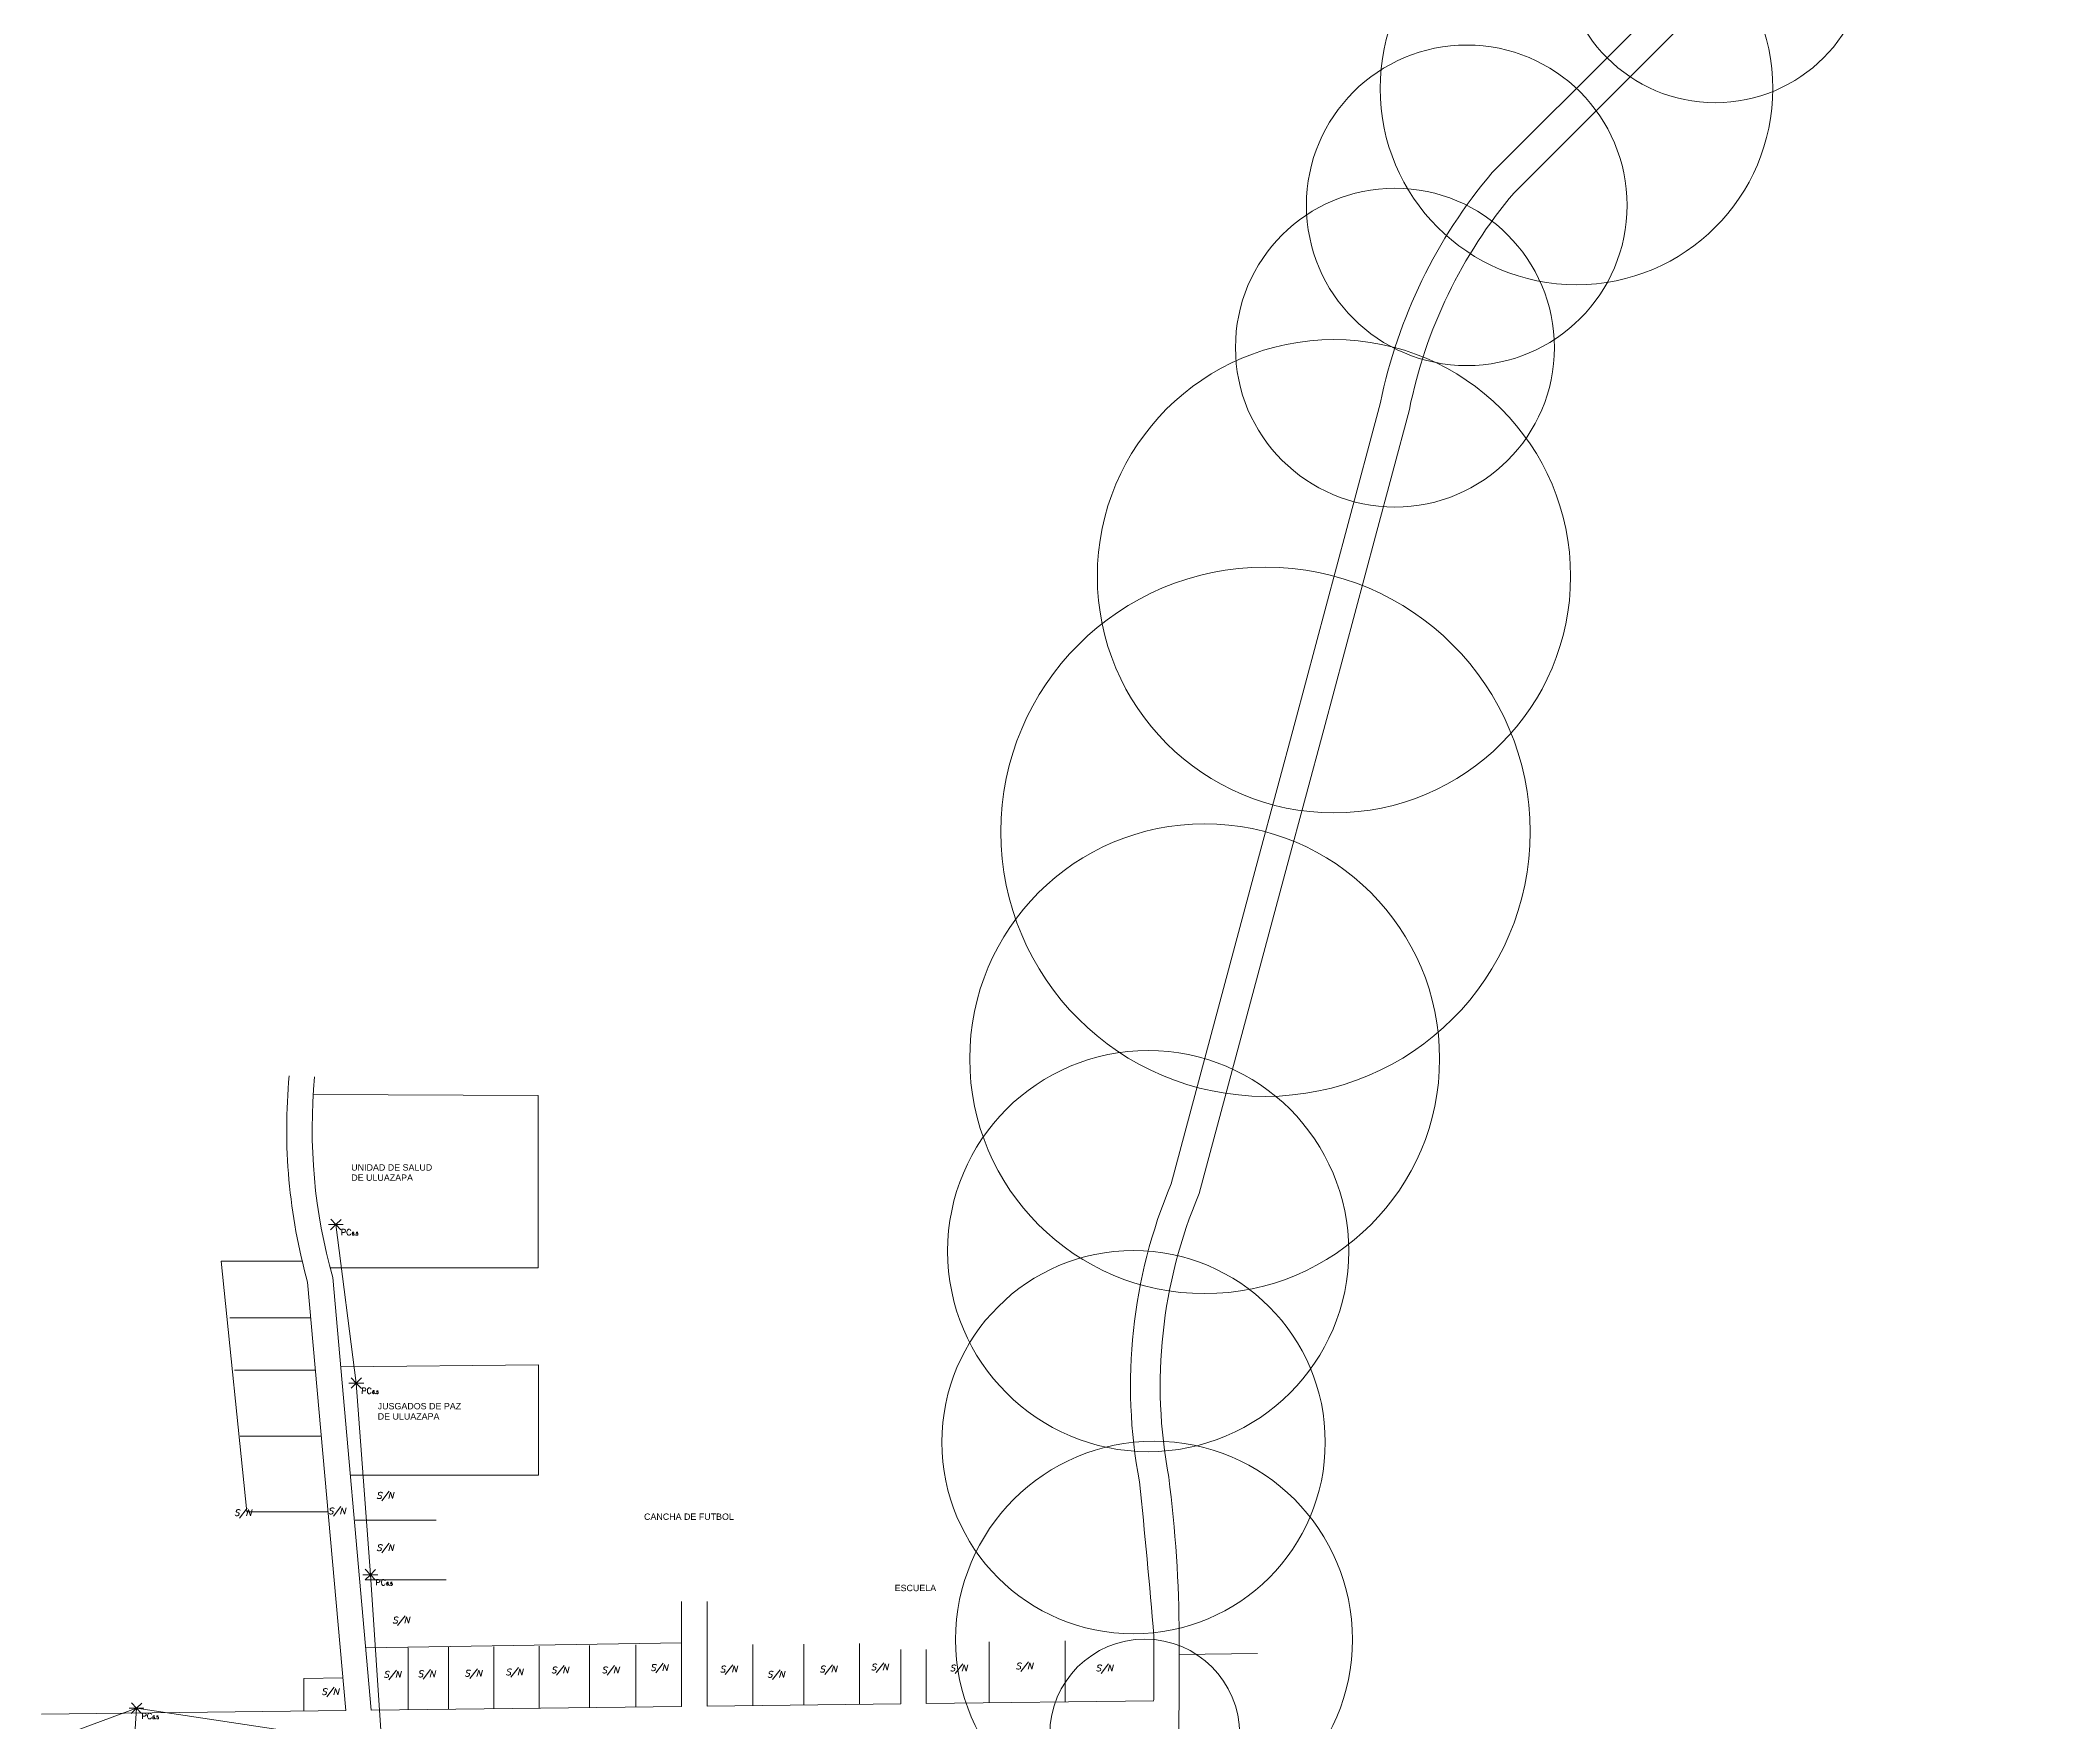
# Model space of a CAD drawing. Header units: metres. Extents: x 383199 to 385363, y 1493349 to 1497259.
# Drawn here: x 383903.4 to 384377.7, y 1493951.4 to 1494348.3 of the extents above; entities that cross this region are included whole.
import ezdxf
from ezdxf.enums import TextEntityAlignment as Align

# ---------------------------------------------------------------- set-up
doc = ezdxf.new("R2010")
doc.units = ezdxf.units.M
for name, color, linetype, lineweight in [('_ADDRESSDIBUJO', 7, 'Continuous', 0), ('_LOTLINE', 4, 'Continuous', 0), ('_POLEPED', 7, 'Continuous', 0), ('_STRAND', 3, 'Continuous', 0)]:
    doc.layers.add(name, color=color, linetype=linetype, lineweight=lineweight)
doc.styles.add('Address', font='ITALICS.shx', dxfattribs={"height": 1.5})
doc.styles.get("Standard").update_dxf_attribs({"font": 'arial.ttf'})
doc.styles.add('StrandDistance0', font='ENGINEERING.shx', dxfattribs={"height": 1.5})

# ---------------------------------------------------------------- blocks, each defined once
blk = doc.blocks.new('PC6.5')
at = {"layer": '_POLEPED', "color": 1}
for p, q in [((-1.74, 0), (0, 0)), ((-1.24, -1.22), (0, 0)), ((-1.19, 1.27), (0, 0)), ((0, 0), (1.24, 1.22)), ((0, 0), (1.74, 0)), ((0, 0), (1.19, -1.27))]:
    blk.add_line(p, q, dxfattribs=at)
at = {"layer": '_POLEPED', "linetype": 'Continuous', "attachment_point": 7, "rotation": 359.6478, "line_spacing_factor": 0.72, "style": 'StrandDistance0'}
for s, insert, char_height in [('\\Fromans;PC', (1.18, -2.51), 1.3914), ('\\Fromans;6.5', (3.72, -2.51), 0.7317)]:
    blk.add_mtext(s, dxfattribs=dict(at, insert=insert, char_height=char_height))
blk = doc.blocks.new('SN')
at = {"layer": '_ADDRESSDIBUJO', "color": 7, "linetype": 'Continuous', "lineweight": 0, "style": 'Address'}
blk.add_text('S/N', height=1.5, dxfattribs=at).set_placement((2, 0), align=Align.CENTER)

msp = doc.modelspace()

# ---------------------------------------------------------------- linework, layer by layer
at = {"layer": '_LOTLINE'}
for p, q in [((384020.75, 1494099.37), (383967.74, 1494099.61)), ((384020.75, 1494058.75), (384020.75, 1494099.37)), ((383946, 1494060.33), (383965.12, 1494060.33)), ((383952.11, 1494001.22), (383946, 1494060.33)), ((383971.7, 1494058.75), (384020.75, 1494058.75)), ((383975.41, 1493954.34), (383966.41, 1494055.35)), ((383981.43, 1493954.41), (383972.33, 1494056.44)), ((383948.03, 1494046.92), (383967.16, 1494046.92)), ((383949.13, 1494034.63), (383968.25, 1494034.63)), ((384020.86, 1494035.89), (383974.21, 1494035.38)), ((384020.86, 1494009.86), (384020.86, 1494035.89)), ((383950.52, 1494019.03), (383969.64, 1494019.03)), ((383976.48, 1494009.86), (384020.86, 1494009.86)), ((383952.11, 1494001.22), (383971.23, 1494001.22)), ((383977.62, 1493999.26), (383996.74, 1493999.26)), ((383979.96, 1493985.15), (383999.09, 1493985.15)), ((383980.11, 1493969.15), (384054.61, 1493970.28)), ((383990.16, 1493954.52), (383990.16, 1493969.15)), ((383999.65, 1493954.63), (383999.65, 1493969.26)), ((384010.33, 1493954.76), (384010.33, 1493969.39)), ((384021.02, 1493954.89), (384021.02, 1493969.52)), ((384032.9, 1493955.03), (384032.9, 1493969.67)), ((384043.82, 1493955.17), (384043.82, 1493969.8)), ((384071.43, 1493955.5), (384071.43, 1493969.87)), ((384083.45, 1493955.65), (384083.45, 1493970.01)), ((384096.59, 1493955.81), (384096.59, 1493970.17)), ((384127.11, 1493956.18), (384127.11, 1493970.54)), ((384145.02, 1493956.4), (384145.02, 1493970.76)), ((384171.95, 1493967.51), (384190.38, 1493967.78)), ((383965.55, 1493961.91), (383974.72, 1493962.06)), ((383965.55, 1493954.22), (383965.55, 1493961.91))]:
    msp.add_line(p, q, dxfattribs=at)
for points in [[(384165.95, 1493971.86, 0.005918), (384162.56, 1494008.29, -0.146478), (384170.03, 1494078.52), (384190.64, 1494155.42), (384199.25, 1494187.55), (384211.45, 1494233.09), (384219.41, 1494262.81, -0.126459), (384245.77, 1494317.04), (384276.73, 1494348), (384307.83, 1494379.1, 0.049469), (384331.76, 1494422), (384336.36, 1494429.97, -0.323453), (384377.7, 1494448.95)], [(384171.95, 1493971.86, 0.030775), (384169.48, 1494009.37, -0.011534), (384169.48, 1494009.37, -0.147952), (384176.67, 1494076.25), (384197.4, 1494153.6), (384206.01, 1494185.74), (384218.21, 1494231.28), (384226.23, 1494261.21, -0.126302), (384250.92, 1494312.3), (384250.92, 1494312.3), (384281.68, 1494343.05), (384313.22, 1494374.59, 0.049691)], [(384165.92, 1493956.65, -0.000605), (384165.95, 1493957.86), (384165.95, 1493971.86)], [(384280.9, 1493828.82), (384180.49, 1493828.82, -0.274618), (384175.36, 1493831.78), (384175.36, 1493885.32, -0.036674), (384171.95, 1493957.78), (384171.95, 1493971.86)]]:
    msp.add_lwpolyline(points, format="xyb", dxfattribs=at)
for points in [[(384054.61, 1493955.3), (384054.61, 1493980.01)], [(384060.61, 1493955.37), (384060.61, 1493980.01)], [(384106.3, 1493955.93), (384106.3, 1493956.35), (384106.3, 1493968.74)], [(384112.3, 1493956), (384112.3, 1493956.35), (384112.3, 1493968.74)], [(383903.66, 1493953.46), (383975.41, 1493954.34)], [(383981.43, 1493954.41), (384054.61, 1493955.3)], [(384060.61, 1493955.37), (384106.3, 1493955.93)], [(384112.3, 1493956), (384165.95, 1493956.65)]]:
    msp.add_lwpolyline(points, dxfattribs=at)
for radius, start, end in [(134.44, 174.6201, 195.566), (128.44, 174.4957, 195.8085)]:
    msp.add_arc((384095.92, 1494091.43), radius, start, end, dxfattribs=at)
at = {"layer": '_POLEPED'}
for centre, radius in [((384298.36, 1494369.63), 36.1), ((384265.62, 1494336.89), 46.3), ((384239.75, 1494309.34), 37.8), ((384222.81, 1494275.77), 37.6), ((384208.44, 1494221.85), 55.8), ((384192.29, 1494161.58), 62.4), ((384177.95, 1494108.06), 55.4), ((384164.63, 1494062.68), 47.3), ((384161.18, 1494017.61), 45.2), ((384166.02, 1493971.06), 46.8), ((384163.83, 1493948.76), 22.4)]:
    msp.add_circle(centre, radius, dxfattribs=at)
at = {"layer": '_STRAND'}
for p, q in [((383977.89, 1494031.55), (383973.08, 1494068.95)), ((383981.2, 1493986.37), (383977.89, 1494031.55)), ((383983.92, 1493946.16), (383981.2, 1493986.37)), ((383926.06, 1493954.86), (383903.36, 1493946.47)), ((383923.26, 1493910.22), (383926.06, 1493954.86)), ((383926.06, 1493954.86), (383983.92, 1493946.16))]:
    msp.add_line(p, q, dxfattribs=at)

# ---------------------------------------------------------------- block references
at = {"layer": '_LOTLINE', "zscale": 0.001}
for p in [(383982.65, 1494004.3), (383949.13, 1494000.23), (383971.28, 1494000.64), (383982.65, 1493992), (383986.42, 1493974.9), (383984.37, 1493962.09), (383992.42, 1493962.23), (384003.45, 1493962.38), (384013.14, 1493962.68), (384023.88, 1493963.13), (384035.8, 1493963.13), (384047.28, 1493963.72), (384063.68, 1493963.34), (384074.82, 1493962.13), (384087.16, 1493963.34), (384099.27, 1493963.82), (384117.9, 1493963.58), (384133.4, 1493964.06), (384152.28, 1493963.58), (383969.7, 1493958.02)]:
    msp.add_blockref('SN', p, dxfattribs=at)
at = {"layer": '_POLEPED', "zscale": 0.001}
for p in [(383973.08, 1494068.95), (383977.89, 1494031.55), (383981.2, 1493986.37), (383926.06, 1493954.86)]:
    msp.add_blockref('PC6.5', p, dxfattribs=at)

# ---------------------------------------------------------------- texts
at = {"layer": '_ADDRESSDIBUJO'}
for s, p in [('UNIDAD DE SALUD', (383976.7, 1494081.67)), ('DE ULUAZAPA', (383976.7, 1494079.26)), ('JUSGADOS DE PAZ', (383982.94, 1494025.36)), ('DE ULUAZAPA', (383982.94, 1494022.95)), ('CANCHA DE FUTBOL', (384045.74, 1493999.3)), ('ESCUELA', (384104.84, 1493982.48))]:
    msp.add_text(s, height=1.5, dxfattribs=at).set_placement(p)

doc.saveas('drawing.dxf')
